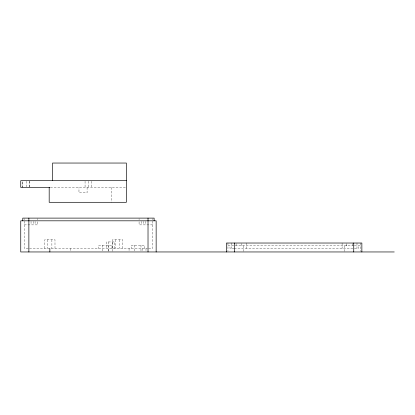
<?xml version="1.0" encoding="UTF-8"?>
<svg xmlns="http://www.w3.org/2000/svg" width="415" height="415" viewBox="0 0 415 415"><rect width="100%" height="100%" fill="white"/><g stroke="black" fill="none" stroke-linecap="round" stroke-linejoin="round"><path stroke-width="0.31" stroke-dasharray="2.08 1.56" d="M50.48 187.414L125.714 187.414M24.272 224.878L37.812 224.878L37.812 220.816M152.621 224.878L139.082 224.878L139.082 220.816M227.96 245.732L353.741 245.732M354.343 245.732L360.376 245.732M28.272 248.44L24.272 248.44L24.272 218.653M29.522 248.44L147.372 248.44M148.622 248.44L152.621 248.44L152.621 218.653M234.21 248.44L229.993 248.44L229.993 245.732M234.304 248.44L358.342 248.44L358.342 245.732M360.376 243.024L360.376 251.334M356.988 243.024L356.973 248.44M352.242 243.564L352.247 245.732M344.803 245.732L344.803 251.334M342.095 243.024L342.11 248.44M246.183 243.024L246.183 248.44M243.527 245.732L243.532 251.334M241.494 243.564L241.483 245.732M236.088 243.564L236.099 245.732M231.404 243.024L231.399 248.44M227.96 243.024L227.96 251.334M145.987 248.44L145.987 251.957M145.852 221.397L145.852 224.878M144.482 248.44L144.482 245.187L131.249 245.187L131.249 248.44M143.689 221.397L143.689 224.878M142.604 248.44L142.604 251.957M141.795 221.397L141.79 224.878M140.981 245.187L140.981 251.345M139.082 218.653L139.082 219.737M134.751 245.187L134.751 251.345M129.065 248.44L129.065 251.957M122.679 248.44L122.679 239.771L112.429 239.771L112.429 248.44M119.587 239.771L119.587 248.44M115.526 239.771L115.526 248.44M114.846 248.44L114.846 241.94L106.722 241.94L106.722 248.44M112.818 241.94L112.818 251.334M111.983 248.44L111.983 245.187L98.76 245.187L98.76 248.44M111.464 187.414L111.464 202.302M108.756 241.94L108.756 251.334M108.471 245.187L108.471 251.345M102.272 245.187L102.272 251.345M91.829 181.256L91.814 187.414M88.447 181.256L88.447 187.414M87.093 187.414L87.093 192.83L78.969 192.83L78.969 187.414M85.065 181.256L85.065 187.414M70.166 248.44L70.166 251.957M55.003 248.44L54.982 239.771L44.716 239.771L44.737 248.44M51.891 239.771L51.88 248.44M47.839 239.771L47.829 248.44M37.812 218.653L37.812 219.737M35.088 221.397L35.099 224.878M33.205 221.397L33.205 224.878M31.042 221.397L31.058 224.878M29.548 181.256L29.548 187.414M29.538 181.256L29.538 187.414M26.166 181.256L26.166 186.797M22.794 187.414L22.809 181.256L22.784 187.414M346.847 245.732L346.847 243.564L346.836 245.732"/><path stroke-width="0.62" d="M126.357 180.644L20.75 180.644L20.75 187.414L49.857 187.414M394.25 251.957L20.75 251.957L20.75 220.816L156.144 220.816L156.144 251.957M361.864 251.957L361.864 243.024L226.471 243.024L226.471 251.957M353.741 243.024L353.741 251.957M234.594 243.024L234.594 251.957M154.11 220.816L154.11 218.108L22.778 218.108L22.778 220.816M148.02 218.108L148.02 251.957M52.565 180.644L52.565 163.043L126.357 163.043L126.357 202.302L49.183 202.302L49.183 187.414M49.857 248.44L49.857 251.957M28.874 218.108L28.874 251.957"/></g></svg>
